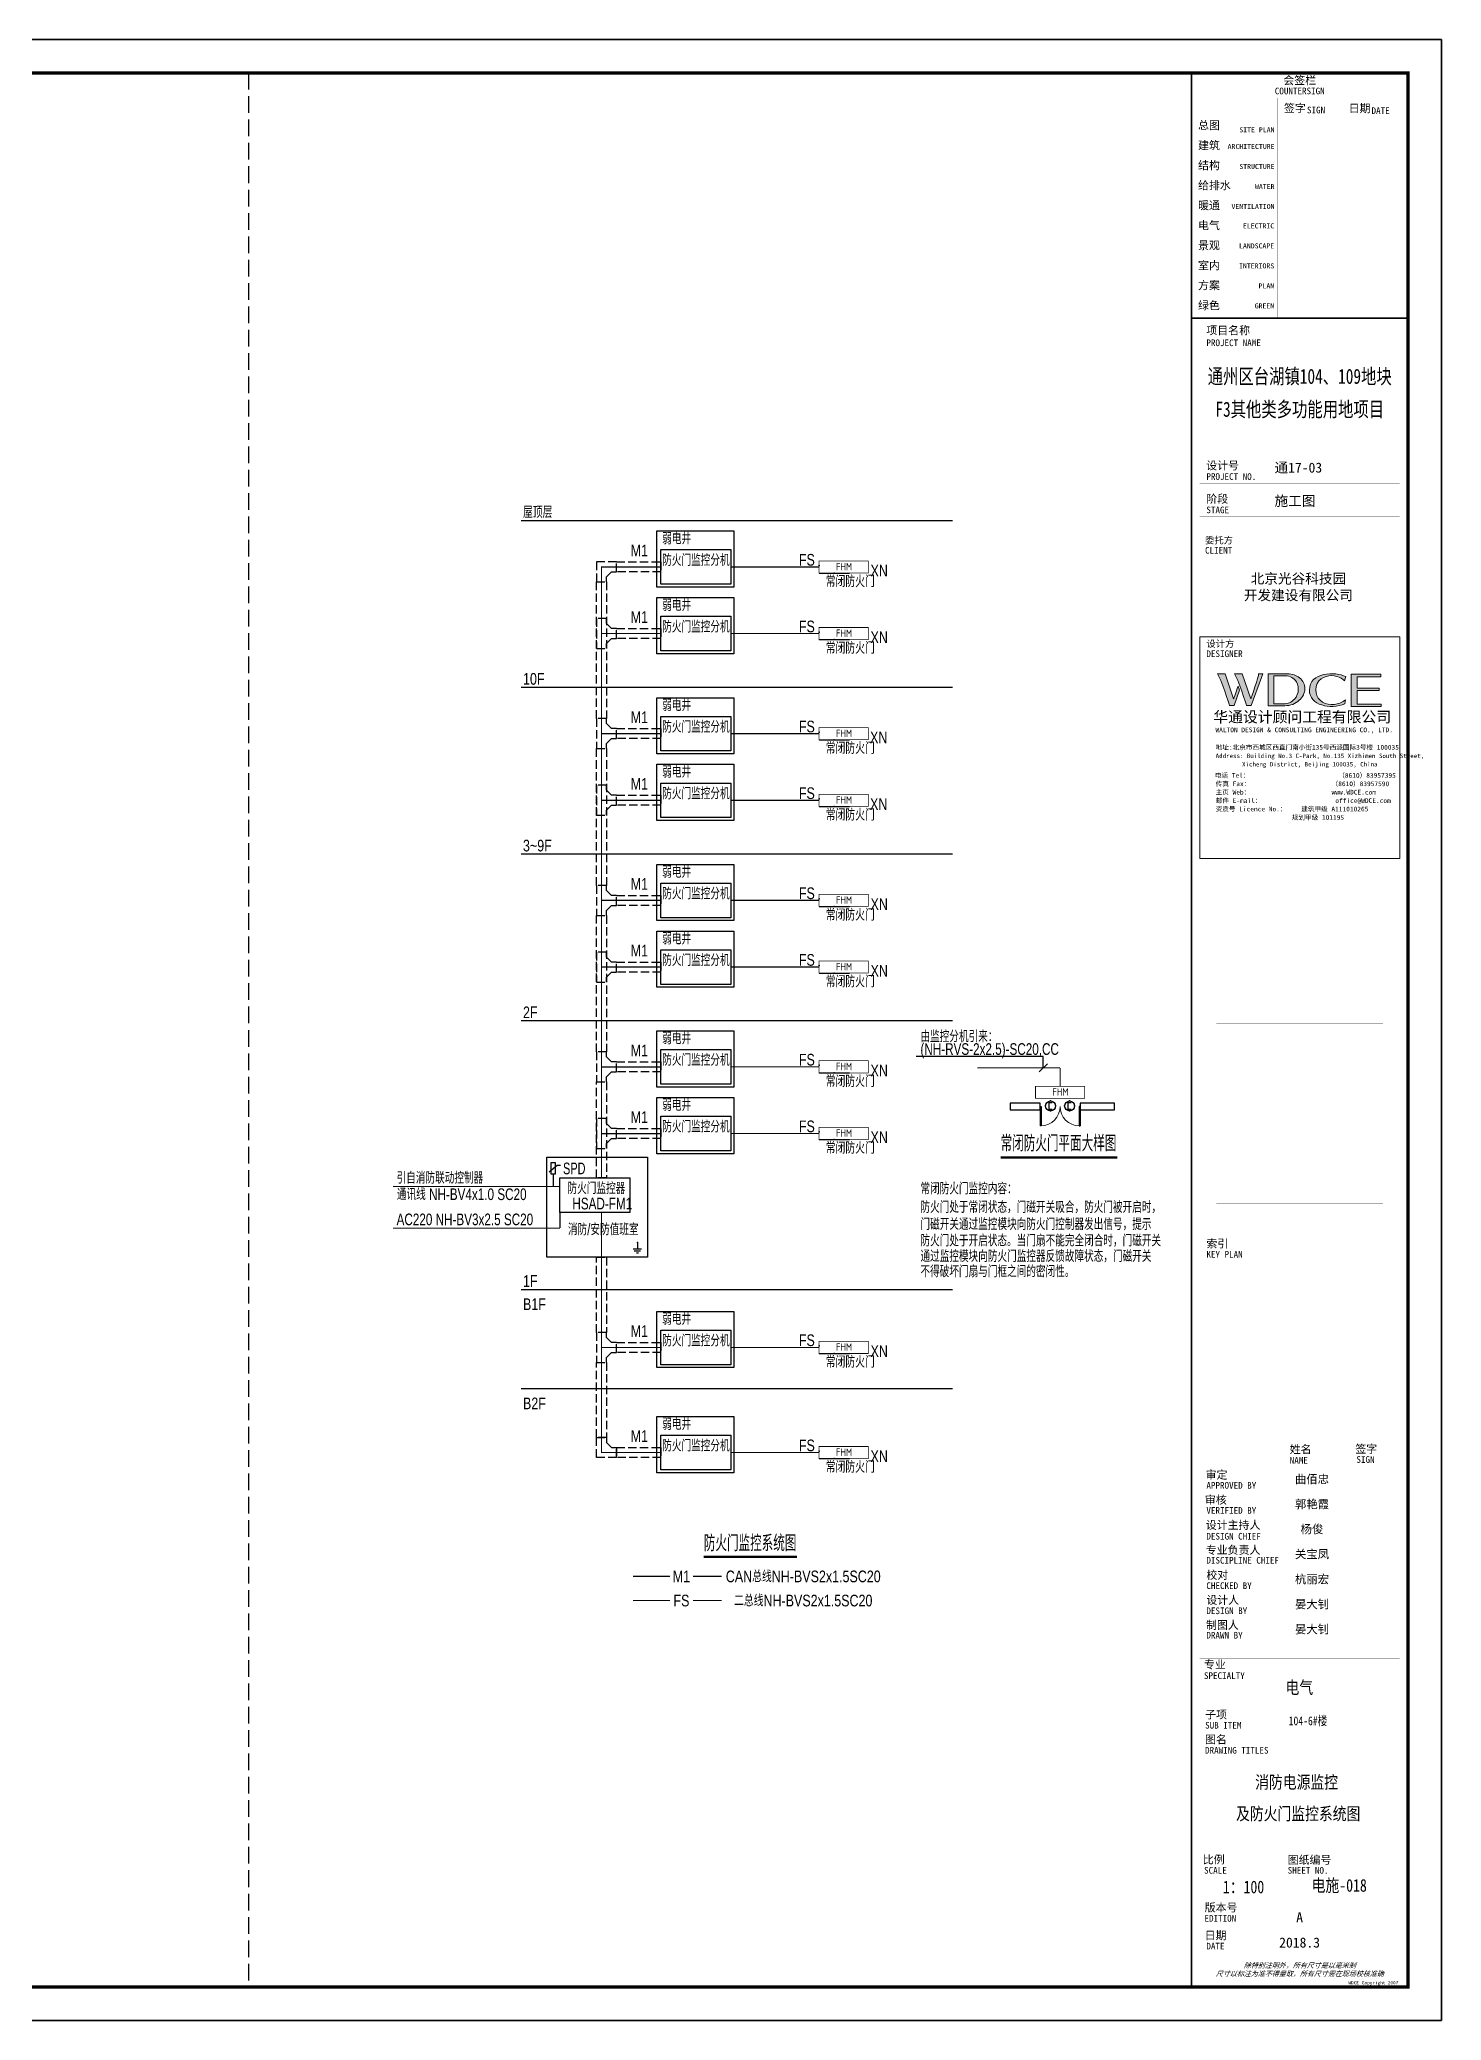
# Model space of a CAD drawing. Extents: x -54686 to 596156, y -555137 to 71395.
# Drawn here: x -12636 to 29414, y -555137 to -495737 of the extents above; entities that cross this region are included whole.
import ezdxf
from ezdxf.enums import TextEntityAlignment as Align

# ---------------------------------------------------------------- set-up
doc = ezdxf.new("R2010")
doc.units = 0
doc.header["$LTSCALE"] = 1000
doc.linetypes.add('CONTINOUS', pattern=[0])
doc.linetypes.add('DASH', pattern=[0.35, 0.25, -0.1])
doc.layers.get('0').update_dxf_attribs({"linetype": 'CONTINUOUS'})
doc.layers.get('Defpoints').update_dxf_attribs({"linetype": 'CONTINUOUS'})
for name, color, linetype in [('CABLETRAY', 4, 'DASH'), ('DIM-照明', 3, 'CONTINUOUS'), ('DIM-系统', 3, 'CONTINUOUS'), ('EQUIP-动力', 3, 'CONTINUOUS'), ('EQUIP-安防', 80, 'CONTINUOUS'), ('EQUIP-消防', 3, 'CONTINUOUS'), ('LAYER1', 7, 'CONTINOUS'), ('SHEET_TEXT', 7, 'CONTINUOUS'), ('TEL_SYMB', 3, 'CONTINUOUS'), ('TEL_TEXT', 3, 'CONTINUOUS'), ('TEL_TITLE', 6, 'CONTINUOUS'), ('WALL', 9, 'CONTINUOUS'), ('WINDOW', 4, 'CONTINUOUS'), ('WIRE', 4, 'CONTINUOUS'), ('WIRE-照明', 1, 'CONTINUOUS'), ('智能疏散灯', 3, 'CONTINOUS')]:
    doc.layers.add(name, color=color, linetype=linetype)
doc.styles.add('_COMPLEX', font='ROS', dxfattribs={"width": 0.6, "bigfont": 'JD'})
doc.styles.add('_HZTXT', font='ROS', dxfattribs={"width": 0.8, "bigfont": 'JD'})
doc.styles.add('_TEL_DIM', font='SIMPLEX', dxfattribs={"width": 0.8, "height": 3.5, "bigfont": 'HZTXT'})
doc.styles.add('H-图名', font='', dxfattribs={"width": 0.8, "height": 9})
doc.styles.add('hwxh', font='STXIHEI.TTF')
doc.styles.get("Standard").update_dxf_attribs({"font": 'GBENOR', "bigfont": 'GBCBIG'})
doc.styles.add('Y', font='ros.shx', dxfattribs={"width": 0.7, "bigfont": 'jd.shx'})
doc.styles.add('华文细黑', font='STXIHEI.TTF', dxfattribs={"height": 10})
doc.styles.get('H-图名').set_extended_font_data('SimSun')

# ---------------------------------------------------------------- blocks, each defined once
blk = doc.blocks.new('$equip$00002621')
for p, q in [((-0.19, 0.1), (-0.19, -0.1)), ((0.19, -0.1), (0.19, 0.1)), ((-0.19, -0.1), (0.19, -0.1))]:
    blk.add_line(p, q)
at = {"const_width": 0.04}
blk.add_lwpolyline([(-0.3, 0, 1), (0.3, 0, 1), (-0.3, 0, 0.702733)], format="xyb", dxfattribs=at)
blk.add_circle((0, 0), 0.3)
at = {"color": 1}
for p in [(-0.3, 0), (0, 0.3), (0.3, 0), (0, -0.3)]:
    blk.add_point(p, dxfattribs=at)
at = {"color": 7, "style": '_TEL_DIM', "flags": 1}
blk.add_attdef('A', text='', height=0.000025, dxfattribs=at).set_placement((0, 0), align=Align.MIDDLE_CENTER)
blk = doc.blocks.new('$equip$00001310')
for points in [[(0, 0), (0, -0.38)], [(-0.25, -0.38), (0.25, -0.38)], [(-0.19, -0.5), (0.19, -0.5)], [(-0.06, -0.63), (0.06, -0.63)]]:
    blk.add_lwpolyline(points)
blk.add_point((0, 0))
at = {"flags": 9}
blk.add_attdef('A', (0, 0), '', height=0.00002, dxfattribs=at)
blk = doc.blocks.new('WDCE Copyright200X')
at = {"const_width": 0.016}
blk.add_lwpolyline([(-10.6, 1.26, 1), (-11.4, 1.26, 1)], format="xyb", close=True, dxfattribs=at)
at = {"style": '华文细黑'}
for s, p in [('WDCE ', (-11.46, 0.5)), ('     Copyright ', (-3.51, 0.5))]:
    blk.add_text(s, height=1, dxfattribs=at).set_placement(p, align=Align.BOTTOM_RIGHT)
blk.add_text('c', height=0.6, dxfattribs=at).set_placement((-11.04, 1.35), align=Align.MIDDLE_CENTER)
blk.add_attdef('200X', text='', height=1, dxfattribs=at).set_placement((-0.45, 0.5), align=Align.BOTTOM_RIGHT)
blk = doc.blocks.new('logo2')
h = blk.add_hatch(color=7)
h.paths.add_polyline_path([(19.02, -7.36), (15.84, -7.36), (15.84, -3.97), (18.97, -3.97), (18.97, -4.24), (16.46, -4.24), (16.46, -5.45), (18.81, -5.45), (18.81, -5.69), (16.47, -5.69), (16.47, -7.12), (19.02, -7.12)])
edge = h.paths.add_edge_path()
edge.add_spline(control_points=[(15.26, -4.21), (15.26, -4.21), (15.13, -4.65), (15.13, -4.65), (15.13, -4.65), (14.62, -4.1), (13.73, -4.1), (13.04, -4.1), (12.07, -4.54), (12.08, -5.62), (12.08, -6.49), (12.77, -7.16), (13.73, -7.17), (14.66, -7.17), (15.23, -6.68), (15.23, -6.68), (15.23, -6.68), (15.16, -7.11), (15.16, -7.11), (13.63, -7.7), (11.42, -7.29), (11.41, -5.64), (11.4, -3.72), (14.16, -3.66), (15.26, -4.21)], knot_values=[0, 0, 0, 0, 1, 1, 1, 2, 2, 2, 3, 3, 3, 4, 4, 4, 5, 5, 5, 6, 6, 6, 7, 7, 7, 8, 8, 8, 8], degree=3, periodic=0)
edge = h.paths.add_edge_path(flags=16)
edge.add_spline(control_points=[(10.23, -5.57), (10.23, -5.16), (10.12, -4.83), (9.9, -4.58), (9.63, -4.27), (9.23, -4.12), (8.69, -4.12), (8.69, -4.12), (7.64, -4.12), (7.64, -4.12), (7.64, -4.12), (7.64, -7.1), (7.64, -7.1), (7.64, -7.1), (8.66, -7.1), (8.66, -7.1), (9.13, -7.1), (9.52, -6.93), (9.82, -6.6), (10.09, -6.31), (10.23, -5.96), (10.23, -5.57)], knot_values=[0, 0, 0, 0, 1, 1, 1, 2, 2, 2, 3, 3, 3, 4, 4, 4, 5, 5, 5, 6, 6, 6, 7, 7, 7, 7], degree=3, periodic=0)
edge = h.paths.add_edge_path()
edge.add_spline(control_points=[(10.92, -5.51), (10.92, -5.96), (10.72, -6.37), (10.34, -6.72), (9.92, -7.1), (9.41, -7.29), (8.82, -7.29), (8.82, -7.29), (7.03, -7.29), (7.03, -7.29), (7.03, -7.29), (7.03, -3.92), (7.03, -3.92), (7.03, -3.92), (9.1, -3.92), (9.1, -3.92), (9.59, -3.92), (10.01, -4.06), (10.36, -4.34), (10.73, -4.64), (10.92, -5.03), (10.92, -5.51)], knot_values=[0, 0, 0, 0, 1, 1, 1, 2, 2, 2, 3, 3, 3, 4, 4, 4, 5, 5, 5, 6, 6, 6, 7, 7, 7, 7], degree=3, periodic=0)
at = {"lineweight": 0}
blk.add_lwpolyline([(19.02, -7.36), (15.84, -7.36), (15.84, -3.97), (18.97, -3.97), (18.97, -4.24), (16.46, -4.24), (16.46, -5.45), (18.81, -5.45), (18.81, -5.69), (16.47, -5.69), (16.47, -7.12), (19.02, -7.12), (19.02, -7.36)], dxfattribs=at)
for points, knots in [([(10.92, -5.51), (10.92, -5.96), (10.72, -6.37), (10.34, -6.72), (9.92, -7.1), (9.41, -7.29), (8.82, -7.29), (8.82, -7.29), (7.03, -7.29), (7.03, -7.29), (7.03, -7.29), (7.03, -3.92), (7.03, -3.92), (7.03, -3.92), (9.1, -3.92), (9.1, -3.92), (9.59, -3.92), (10.01, -4.06), (10.36, -4.34), (10.73, -4.64), (10.92, -5.03), (10.92, -5.51)], [0, 0, 0, 0, 1, 1, 1, 2, 2, 2, 3, 3, 3, 4, 4, 4, 5, 5, 5, 6, 6, 6, 7, 7, 7, 7]), ([(10.23, -5.57), (10.23, -5.16), (10.12, -4.83), (9.9, -4.58), (9.63, -4.27), (9.23, -4.12), (8.69, -4.12), (8.69, -4.12), (7.64, -4.12), (7.64, -4.12), (7.64, -4.12), (7.64, -7.1), (7.64, -7.1), (7.64, -7.1), (8.66, -7.1), (8.66, -7.1), (9.13, -7.1), (9.52, -6.93), (9.82, -6.6), (10.09, -6.31), (10.23, -5.96), (10.23, -5.57)], [0, 0, 0, 0, 1, 1, 1, 2, 2, 2, 3, 3, 3, 4, 4, 4, 5, 5, 5, 6, 6, 6, 7, 7, 7, 7]), ([(15.26, -4.21), (15.26, -4.21), (15.13, -4.65), (15.13, -4.65), (15.13, -4.65), (14.62, -4.1), (13.73, -4.1), (13.04, -4.1), (12.07, -4.54), (12.08, -5.62), (12.08, -6.49), (12.77, -7.16), (13.73, -7.17), (14.66, -7.17), (15.23, -6.68), (15.23, -6.68), (15.23, -6.68), (15.16, -7.11), (15.16, -7.11), (13.63, -7.7), (11.42, -7.29), (11.41, -5.64), (11.4, -3.72), (14.16, -3.66), (15.26, -4.21)], [0, 0, 0, 0, 1, 1, 1, 2, 2, 2, 3, 3, 3, 4, 4, 4, 5, 5, 5, 6, 6, 6, 7, 7, 7, 8, 8, 8, 8])]:
    blk.add_open_spline(points, degree=3, knots=knots, dxfattribs=at)
blk = doc.blocks.new('logo1')
h = blk.add_hatch(color=8)
edge = h.paths.add_edge_path()
edge.add_spline(control_points=[(3.86, -5.21), (3.63, -5.88), (3.39, -6.56), (3.39, -6.56), (3.39, -6.56), (2.5, -3.91), (2.5, -3.91), (2.5, -3.91), (1.8, -3.91), (1.69, -3.91), (2.02, -4.39), (2.95, -7.27), (2.95, -7.27), (2.95, -7.27), (3.44, -7.27), (3.44, -7.27), (3.44, -7.27), (4.03, -5.66), (4.03, -5.66), (4.03, -5.66), (3.86, -5.21), (3.86, -5.21)], knot_values=[0, 0, 0, 0, 1, 1, 1, 2, 2, 2, 3, 3, 3, 4, 4, 4, 5, 5, 5, 6, 6, 6, 7, 7, 7, 7], degree=3, periodic=0)
h = blk.add_hatch(color=7)
edge = h.paths.add_edge_path()
edge.add_spline(control_points=[(6.04, -3.91), (6.09, -4.1), (5.2, -6.56), (5.2, -6.56), (5.2, -6.56), (4.3, -3.91), (4.3, -3.91), (4.3, -3.91), (3.6, -3.91), (3.49, -3.91), (3.82, -4.39), (4.75, -7.27), (4.75, -7.27), (4.75, -7.27), (5.24, -7.27), (5.24, -7.27), (5.24, -7.27), (6.33, -4.3), (6.33, -4.3), (6.33, -4.3), (6.48, -3.91), (6.48, -3.91), (6.48, -3.91), (6.21, -3.91), (6.04, -3.91)], knot_values=[0, 0, 0, 0, 1, 1, 1, 2, 2, 2, 3, 3, 3, 4, 4, 4, 5, 5, 5, 6, 6, 6, 7, 7, 7, 8, 8, 8, 8], degree=3, periodic=0)
at = {"color": 8, "lineweight": 0}
blk.add_open_spline([(3.86, -5.21), (3.63, -5.88), (3.39, -6.56), (3.39, -6.56), (3.39, -6.56), (2.5, -3.91), (2.5, -3.91), (2.5, -3.91), (1.8, -3.91), (1.69, -3.91), (2.02, -4.39), (2.95, -7.27), (2.95, -7.27), (2.95, -7.27), (3.44, -7.27), (3.44, -7.27), (3.44, -7.27), (4.03, -5.66), (4.03, -5.66), (4.03, -5.66), (3.86, -5.21), (3.86, -5.21)], degree=3, knots=[0, 0, 0, 0, 1, 1, 1, 2, 2, 2, 3, 3, 3, 4, 4, 4, 5, 5, 5, 6, 6, 6, 7, 7, 7, 7], dxfattribs=at)
at = {"lineweight": 0}
blk.add_open_spline([(6.04, -3.91), (6.09, -4.1), (5.2, -6.56), (5.2, -6.56), (5.2, -6.56), (4.3, -3.91), (4.3, -3.91), (4.3, -3.91), (3.6, -3.91), (3.49, -3.91), (3.82, -4.39), (4.75, -7.27), (4.75, -7.27), (4.75, -7.27), (5.24, -7.27), (5.24, -7.27), (5.24, -7.27), (6.33, -4.3), (6.33, -4.3), (6.33, -4.3), (6.48, -3.91), (6.48, -3.91), (6.48, -3.91), (6.21, -3.91), (6.04, -3.91)], degree=3, knots=[0, 0, 0, 0, 1, 1, 1, 2, 2, 2, 3, 3, 3, 4, 4, 4, 5, 5, 5, 6, 6, 6, 7, 7, 7, 8, 8, 8, 8], dxfattribs=at)
blk.add_blockref('logo2', (0, 0))
blk = doc.blocks.new('时间-logo')
at = {"layer": 'Defpoints', "lineweight": 0}
blk.add_lwpolyline([(0, -23.46), (-21.17, -23.46), (-21.17, 0), (0, 0), (0, -23.46)], dxfattribs=at)
blk.add_blockref('logo1', (-20.97, 0))
at = {"style": 'hwxh'}
for s, height, p in [('华通设计顾问工程有限公司 ', 1.15, (-19.73, -9.05)), ('WALTON DESIGN & CONSULTING ENGINEERING CO., LTD.', 0.5, (-19.5, -10.1)), ('Address: Building No.3 C-Park, No.135 Xizhimen South Street, ', 0.47, (-19.48, -12.83)), ('地址:北京市西城区西直门南小街135号西派国际3号楼 100035', 0.5, (-19.48, -11.94)), ('电话 Tel：                        （8610）83957395 ', 0.5, (-19.56, -14.91)), ('Xicheng District, Beijing 100035, China ', 0.47, (-16.69, -13.72)), ('传真 Fax：                      （8610）83957590 ', 0.5, (-19.48, -15.8)), ('主页 Web：                      www.WDCE.com ', 0.5, (-19.48, -16.69)), ('资质号 Licence No.：    建筑甲级 A111010265 ', 0.5, (-19.48, -18.47)), ('邮件 E-mail：                    office@WDCE.com ', 0.5, (-19.48, -17.58)), ('   规划甲级 101195', 0.5, (-12.6, -19.36))]:
    blk.add_text(s, height=height, dxfattribs=at).set_placement(p)
blk = doc.blocks.new('SDG AETH AE5H')
at = {"layer": 'DIM-系统'}
blk.add_lwpolyline([(-54686, 13482), (29414, 13482), (29414, -45918), (-54686, -45918)], close=True, dxfattribs=at)
blk = doc.blocks.new('$DorLib2D$00000002')
for p, q in [((-0.5, 0), (-0.5, 0.4875)), ((-0.475, 0.4875), (-0.5, 0.4875)), ((-0.475, 0), (-0.475, 0.4875)), ((0.475, 0), (0.475, 0.4875)), ((0.475, 0.4875), (0.5, 0.4875)), ((0.5, 0), (0.5, 0.4875)), ((-0.5, 0), (-0.475, 0)), ((0.5, 0), (0.475, 0))]:
    blk.add_line(p, q)
at = {"lineweight": 13}
for centre, start, end in [((-0.4875, 0), 0, 88.53072), ((0.4875, 0), 91.46928, 180)]:
    blk.add_arc(centre, 0.4875, start, end, dxfattribs=at)

msp = doc.modelspace()

# ---------------------------------------------------------------- linework, layer by layer
for p, q in [((2647, -529687), (2891, -529487)), ((2891, -529487), (2986, -529487))]:
    msp.add_line(p, q)
at = {"const_width": 50}
for points in [[(21914, -496737), (21914, -504087), (28414, -504087), (28414, -496737)], [(21914, -554137), (28414, -554137), (28414, -504087), (21914, -504087)]]:
    msp.add_lwpolyline(points, close=True, dxfattribs=at)
at = {"const_width": 5}
for points in [[(21914, -497487), (28414, -497487)], [(24499, -497487), (24499, -504087)], [(26504, -497487), (26504, -504087)], [(21914, -498087), (28414, -498087)], [(21914, -498687), (28414, -498687)], [(21914, -499287), (28414, -499287)], [(21914, -499887), (28414, -499887)], [(21914, -500487), (28414, -500487)], [(21914, -501087), (28414, -501087)], [(21914, -501687), (28414, -501687)], [(21914, -502287), (28414, -502287)], [(21914, -502887), (28414, -502887)], [(21914, -502887), (28414, -502887)], [(21914, -503487), (28414, -503487)], [(21914, -504087), (28414, -504087)], [(22164, -509050), (28164, -509050)], [(22164, -510050), (28164, -510050)], [(28164, -513352), (28164, -510525), (22164, -510525), (22164, -513352)], [(22164, -513352), (28164, -513352)], [(22164, -513645), (22164, -531354)], [(22164, -513645), (28164, -513645)], [(22164, -531354), (28164, -531354), (28164, -513645)], [(22664, -520301), (27664, -520301)], [(22664, -525254), (27664, -525254)], [(22664, -530652), (27664, -530652)], [(22164, -531354), (28164, -531354)], [(22164, -532363), (28164, -532363)], [(22164, -543811), (28164, -543811), (28164, -537811), (22164, -537811), (22164, -543811)], [(24664, -537811), (24664, -543811)], [(26414, -537811), (26414, -543811)], [(22164, -538561), (28164, -538561)], [(22164, -539311), (28164, -539311)], [(22164, -540061), (28164, -540061)], [(22164, -540811), (28164, -540811)], [(22164, -541561), (28164, -541561)], [(22164, -542311), (28164, -542311)], [(22164, -543061), (28164, -543061)], [(22164, -544287), (28164, -544287), (28164, -553137), (22164, -553137), (22164, -544287)], [(22164, -545787), (28164, -545787)], [(22164, -546537), (28164, -546537)], [(22164, -550137), (28164, -550137)], [(24664, -550137), (24664, -551537)], [(22164, -551537), (28164, -551537)], [(22164, -552337), (28164, -552337)]]:
    msp.add_lwpolyline(points, dxfattribs=at)
msp.add_lwpolyline([(2700, -529420), (2700, -529755), (2842, -529755), (2842, -529420)], close=True)
for p in [(10746, -511505), (11201, -511733), (10746, -513504), (11201, -513731), (10746, -516505), (11201, -516732), (10746, -518503), (11201, -518731), (10746, -521505), (11201, -521732), (10746, -523503), (11201, -523731), (10746, -526496), (11201, -526723), (10746, -528494), (11201, -528722), (10746, -534910), (11201, -535138), (10746, -538063), (11201, -538290)]:
    msp.add_point(p)
at = {"layer": 'CABLETRAY'}
for p, q in [((4670, -511401), (4070, -511401)), ((4070, -511401), (4070, -512001)), ((4670, -511701), (4670, -511401)), ((4670, -511401), (6001, -511401)), ((4670, -511701), (4670, -511401)), ((6001, -511401), (6001, -511701)), ((4070, -512001), (4370, -512001)), ((4070, -516100), (4070, -512001)), ((4070, -512001), (4370, -512001)), ((4370, -511851), (4520, -511701)), ((4370, -512001), (4370, -511851)), ((4370, -512001), (4370, -516100)), ((4520, -511701), (4670, -511701)), ((6001, -511701), (4670, -511701)), ((4070, -513099), (4070, -513999)), ((4370, -513099), (4070, -513099)), ((4370, -513249), (4370, -513099)), ((4520, -513399), (4370, -513249)), ((4370, -513849), (4520, -513699)), ((4670, -513399), (4520, -513399)), ((4520, -513699), (4670, -513699)), ((4670, -513699), (4670, -513399)), ((4670, -513399), (6001, -513399)), ((4670, -513699), (4670, -513399)), ((6001, -513699), (4670, -513699)), ((6001, -513399), (6001, -513699)), ((4070, -513999), (4370, -513999)), ((4370, -513999), (4370, -513849)), ((4070, -516100), (4070, -517000)), ((4370, -516100), (4070, -516100)), ((4370, -516100), (4070, -516100)), ((4370, -516250), (4370, -516100)), ((4520, -516400), (4370, -516250)), ((4370, -516850), (4520, -516700)), ((4670, -516400), (4520, -516400)), ((4520, -516700), (4670, -516700)), ((4670, -516700), (4670, -516400)), ((4670, -516400), (6001, -516400)), ((4670, -516700), (4670, -516400)), ((6001, -516700), (4670, -516700)), ((6001, -516400), (6001, -516700)), ((4070, -517000), (4370, -517000)), ((4070, -521100), (4070, -517000)), ((4070, -517000), (4370, -517000)), ((4370, -517000), (4370, -516850)), ((4370, -517000), (4370, -521100)), ((4070, -518099), (4070, -518999)), ((4370, -518099), (4070, -518099)), ((4370, -518249), (4370, -518099)), ((4520, -518399), (4370, -518249)), ((4670, -518399), (4520, -518399)), ((4670, -518699), (4670, -518399)), ((4670, -518399), (6001, -518399)), ((4670, -518699), (4670, -518399)), ((6001, -518399), (6001, -518699)), ((4070, -518999), (4370, -518999)), ((4370, -518849), (4520, -518699)), ((4370, -518999), (4370, -518849)), ((4520, -518699), (4670, -518699)), ((6001, -518699), (4670, -518699)), ((4070, -521100), (4070, -522000)), ((4370, -521100), (4070, -521100)), ((4370, -521100), (4070, -521100)), ((4370, -521250), (4370, -521100)), ((4520, -521400), (4370, -521250)), ((4670, -521400), (4520, -521400)), ((4670, -521700), (4670, -521400)), ((4670, -521400), (6001, -521400)), ((4670, -521700), (4670, -521400)), ((6001, -521400), (6001, -521700)), ((4070, -522000), (4370, -522000)), ((4070, -526091), (4070, -522000)), ((4070, -522000), (4370, -522000)), ((4370, -521850), (4520, -521700)), ((4370, -522000), (4370, -521850)), ((4370, -522000), (4370, -526091)), ((4520, -521700), (4670, -521700)), ((6001, -521700), (4670, -521700)), ((4070, -523099), (4070, -523999)), ((4370, -523099), (4070, -523099)), ((4370, -523249), (4370, -523099)), ((4520, -523399), (4370, -523249)), ((4370, -523849), (4520, -523699)), ((4370, -523999), (4370, -523849)), ((4670, -523399), (4520, -523399)), ((4520, -523699), (4670, -523699)), ((4670, -523699), (4670, -523399)), ((4670, -523399), (6001, -523399)), ((4670, -523699), (4670, -523399)), ((6001, -523699), (4670, -523699)), ((6001, -523399), (6001, -523699)), ((4070, -523999), (4370, -523999)), ((4070, -526091), (4070, -526991)), ((4370, -526091), (4070, -526091)), ((4370, -526091), (4070, -526091)), ((4370, -526241), (4370, -526091)), ((4520, -526391), (4370, -526241)), ((4370, -526841), (4520, -526691)), ((4370, -526991), (4370, -526841)), ((4670, -526391), (4520, -526391)), ((4520, -526691), (4670, -526691)), ((4670, -526691), (4670, -526391)), ((4670, -526391), (6001, -526391)), ((4670, -526691), (4670, -526391)), ((6001, -526691), (4670, -526691)), ((6001, -526391), (6001, -526691)), ((4070, -526991), (4370, -526991)), ((4070, -529869), (4070, -526991)), ((4070, -526991), (4370, -526991)), ((4370, -526991), (4370, -529869)), ((4070, -528090), (4070, -528990)), ((4370, -528090), (4070, -528090)), ((4370, -528240), (4370, -528090)), ((4520, -528390), (4370, -528240)), ((4670, -528390), (4520, -528390)), ((4670, -528690), (4670, -528390)), ((4670, -528390), (6001, -528390)), ((4670, -528690), (4670, -528390)), ((6001, -528390), (6001, -528690)), ((4070, -528990), (4370, -528990)), ((4370, -528840), (4520, -528690)), ((4370, -528990), (4370, -528840)), ((4520, -528690), (4670, -528690)), ((6001, -528690), (4670, -528690)), ((4370, -529869), (4070, -529869)), ((4070, -532253), (4370, -532253)), ((4070, -534506), (4070, -532253)), ((4370, -532253), (4370, -534506)), ((4070, -534506), (4070, -535406)), ((4370, -534506), (4070, -534506)), ((4370, -534506), (4070, -534506)), ((4370, -534656), (4370, -534506)), ((4520, -534806), (4370, -534656)), ((4370, -535256), (4520, -535106)), ((4670, -534806), (4520, -534806)), ((4520, -535106), (4670, -535106)), ((4670, -535106), (4670, -534806)), ((4670, -534806), (6001, -534806)), ((4670, -535106), (4670, -534806)), ((6001, -535106), (4670, -535106)), ((6001, -534806), (6001, -535106)), ((4070, -535406), (4370, -535406)), ((4070, -535406), (4370, -535406)), ((4070, -537658), (4070, -535406)), ((4370, -535406), (4370, -535256)), ((4370, -535406), (4370, -537658)), ((4070, -538258), (4070, -537658)), ((4070, -537658), (4370, -537658)), ((4370, -537658), (4070, -537658)), ((4370, -537658), (4370, -537808)), ((4370, -537808), (4520, -537958)), ((4520, -537958), (4670, -537958)), ((4670, -538258), (4670, -537958)), ((4670, -537958), (6001, -537958)), ((4670, -537958), (4670, -538258)), ((6001, -537958), (6001, -538258)), ((4670, -538258), (4070, -538258)), ((6001, -538258), (4670, -538258))]:
    msp.add_line(p, q, dxfattribs=at)
at = {"layer": 'DIM-照明'}
msp.add_line((17348, -526696), (17595, -526449), dxfattribs=at)
for points in [[(17471, -526231), (13659, -526231)], [(17471, -526572), (17471, -526231)]]:
    msp.add_lwpolyline(points, dxfattribs=at)
at = {"layer": 'EQUIP-消防', "ltscale": 10}
for p, q in [((10746, -511733), (11656, -511733)), ((10746, -513731), (11656, -513731)), ((10746, -516732), (11656, -516732)), ((10746, -518731), (11656, -518731)), ((10746, -521732), (11656, -521732)), ((10746, -523731), (11656, -523731)), ((10746, -526723), (11656, -526723)), ((10746, -528722), (11656, -528722)), ((10746, -535138), (11656, -535138)), ((10746, -538290), (11656, -538290))]:
    msp.add_line(p, q, dxfattribs=at)
at = {"layer": 'EQUIP-消防', "ltscale": 10, "const_width": 22.4}
for points in [[(10746, -511369), (10746, -511733), (12224, -511733), (12224, -511369), (10746, -511369), (10746, -511733)], [(10746, -513367), (10746, -513731), (12224, -513731), (12224, -513367), (10746, -513367), (10746, -513731)], [(10746, -516368), (10746, -516732), (12224, -516732), (12224, -516368), (10746, -516368), (10746, -516732)], [(10746, -518367), (10746, -518731), (12224, -518731), (12224, -518367), (10746, -518367), (10746, -518731)], [(10746, -521368), (10746, -521732), (12224, -521732), (12224, -521368), (10746, -521368), (10746, -521732)], [(10746, -523367), (10746, -523731), (12224, -523731), (12224, -523367), (10746, -523367), (10746, -523731)], [(10746, -526359), (10746, -526723), (12224, -526723), (12224, -526359), (10746, -526359), (10746, -526723)], [(17237, -527123), (17237, -527487), (18715, -527487), (18715, -527123), (17237, -527123), (17237, -527487)], [(10746, -528358), (10746, -528722), (12224, -528722), (12224, -528358), (10746, -528358), (10746, -528722)], [(10746, -534774), (10746, -535138), (12224, -535138), (12224, -534774), (10746, -534774), (10746, -535138)], [(10746, -537926), (10746, -538290), (12224, -538290), (12224, -537926), (10746, -537926), (10746, -538290)]]:
    msp.add_lwpolyline(points, dxfattribs=at)
at = {"layer": 'LAYER1', "linetype": 'DASH', "ltscale": 2}
msp.add_line((-6366, -496737), (-6366, -554137), dxfattribs=at)
at = {"layer": 'TEL_SYMB', "const_width": 70}
for points in [[(16191, -529263), (19695, -529263)], [(7288, -541240), (10085, -541240)]]:
    msp.add_lwpolyline(points, dxfattribs=at)
at = {"layer": 'TEL_TITLE', "color": 6}
msp.add_lwpolyline([(-54686, -555137), (29414, -555137), (29414, -495737), (-54686, -495737)], close=True, dxfattribs=at)
at = {"layer": 'TEL_TITLE', "color": 6, "const_width": 100}
msp.add_lwpolyline([(-52186, -554137), (28414, -554137), (28414, -496737), (-52186, -496737)], close=True, dxfattribs=at)
at = {"layer": 'WALL'}
for p, q in [((17376, -527629), (16478, -527629)), ((16478, -527629), (16478, -527829)), ((16478, -527829), (17376, -527829)), ((17376, -527829), (17376, -527629)), ((19610, -527629), (18576, -527629)), ((18576, -527629), (18576, -527829)), ((18576, -527829), (19610, -527829)), ((19610, -527829), (19610, -527629))]:
    msp.add_line(p, q, dxfattribs=at)
at = {"layer": 'WIRE'}
for p, q in [((1814, -510158), (14749, -510158)), ((1814, -515158), (14749, -515158)), ((1814, -520157), (14749, -520157)), ((1814, -525157), (14749, -525157)), ((1814, -533214), (14749, -533214)), ((1814, -536189), (14749, -536189))]:
    msp.add_line(p, q, dxfattribs=at)
at = {"layer": 'WIRE-照明', "linetype": 'ByBlock'}
msp.add_line((2771, -529755), (2771, -530132), dxfattribs=at)
at = {"layer": 'WIRE-照明', "linetype": 'Continuous', "const_width": 35}
for points in [[(6001, -511551), (4220, -511551), (4220, -529869)], [(8098, -511551), (10746, -511551)], [(4220, -513549), (6001, -513549)], [(8098, -513549), (10746, -513549)], [(4220, -516550), (6001, -516550)], [(8098, -516550), (10746, -516550)], [(4220, -518549), (6001, -518549)], [(8098, -518549), (10746, -518549)], [(4220, -521550), (6001, -521550)], [(8098, -521550), (10746, -521550)], [(4220, -523549), (6001, -523549)], [(8098, -523549), (10746, -523549)], [(4220, -526545), (6001, -526545)], [(8098, -526541), (10746, -526541)], [(17976, -526572), (15496, -526572)], [(17976, -527123), (17976, -526572)], [(4220, -528544), (6001, -528544)], [(8098, -528540), (10746, -528540)], [(-2040, -530132), (2973, -530132)], [(2973, -530908), (2973, -531379)], [(4220, -530908), (4220, -538108), (6001, -538108)], [(-2040, -531379), (2973, -531379)], [(4220, -534959), (6001, -534959)], [(8098, -534956), (10746, -534956)], [(8098, -538108), (10746, -538108)], [(5161, -541823), (6270, -541823)], [(6964, -541823), (7822, -541823)], [(5161, -542547), (6270, -542547)], [(6964, -542547), (7822, -542547)]]:
    msp.add_lwpolyline(points, dxfattribs=at)
at = {"layer": '智能疏散灯', "color": 3}
for points in [[(5880, -510471), (8192, -510471), (8192, -512158), (5880, -512158)], [(6001, -511031), (8098, -511031), (8098, -512070), (6001, -512070)], [(5880, -512470), (8192, -512470), (8192, -514157), (5880, -514157)], [(6001, -513030), (8098, -513030), (8098, -514068), (6001, -514068)], [(5880, -515471), (8192, -515471), (8192, -517158), (5880, -517158)], [(6001, -516031), (8098, -516031), (8098, -517070), (6001, -517070)], [(5880, -517469), (8192, -517469), (8192, -519156), (5880, -519156)], [(6001, -518030), (8098, -518030), (8098, -519068), (6001, -519068)], [(5880, -520471), (8192, -520471), (8192, -522158), (5880, -522158)], [(6001, -521031), (8098, -521031), (8098, -522069), (6001, -522069)], [(5880, -522469), (8192, -522469), (8192, -524156), (5880, -524156)], [(6001, -523029), (8098, -523029), (8098, -524068), (6001, -524068)], [(5880, -525462), (8192, -525462), (8192, -527149), (5880, -527149)], [(6001, -526022), (8098, -526022), (8098, -527061), (6001, -527061)], [(5880, -527460), (8192, -527460), (8192, -529147), (5880, -529147)], [(6001, -528020), (8098, -528020), (8098, -529059), (6001, -529059)], [(2582, -529251), (5598, -529251), (5598, -532253), (2582, -532253)], [(2973, -529869), (5070, -529869), (5070, -530908), (2973, -530908)], [(5880, -533876), (8192, -533876), (8192, -535563), (5880, -535563)], [(6001, -534436), (8098, -534436), (8098, -535475), (6001, -535475)], [(5880, -537029), (8192, -537029), (8192, -538716), (5880, -538716)], [(6001, -537589), (8098, -537589), (8098, -538628), (6001, -538628)]]:
    msp.add_lwpolyline(points, close=True, dxfattribs=at)

# ---------------------------------------------------------------- block references
at = {"ltscale": 0.001, "xscale": 283.4689937531525, "yscale": 283.4689937531525, "zscale": 283.4689937531525}
msp.add_blockref('时间-logo', (28164, -513645), dxfattribs=at)
at = {"xscale": 100, "yscale": 100, "zscale": 100}
msp.add_blockref('WDCE Copyright200X', (28164, -554137), dxfattribs=at).add_auto_attribs({'200X': '2007'})
at = {"layer": 'DIM-系统'}
msp.add_blockref('SDG AETH AE5H', (0, -509219), dxfattribs=at)
at = {"layer": 'EQUIP-动力', "linetype": 'ByBlock', "xscale": 500, "yscale": 500, "zscale": 500}
msp.add_blockref('$equip$00001310', (5295, -531807), dxfattribs=at)
at = {"layer": 'EQUIP-安防', "xscale": 500, "yscale": 500, "zscale": 500, "rotation": 270}
for p in [(17690, -527715), (18262, -527715)]:
    msp.add_blockref('$equip$00002621', p, dxfattribs=at)
at = {"layer": 'WINDOW', "xscale": 1200, "yscale": -1200, "zscale": 1200}
msp.add_blockref('$DorLib2D$00000002', (17976, -527729), dxfattribs=at)

# ---------------------------------------------------------------- texts
at = {"style": '华文细黑'}
for s, height, p in [('COUNTERSIGN', 200, (25164, -497177)), ('会签栏', 240, (25164, -496837))]:
    msp.add_text(s, height=height, dxfattribs=at).set_placement(p, align=Align.TOP_CENTER)
for s, height, p in [('签字', 240, (24691, -497674)), ('SIGN', 200, (25382, -497748)), ('日期', 240, (26634, -497679)), ('DATE', 200, (27318, -497767)), ('总图', 240, (22114, -498187)), ('建筑', 240, (22114, -498787)), ('结构', 240, (22114, -499387)), ('给排水', 240, (22114, -499987)), ('暖通', 240, (22114, -500587)), ('电气', 240, (22114, -501187)), ('景观', 240, (22114, -501787)), ('室内', 240, (22114, -502387)), ('方案', 240, (22114, -502987)), ('绿色', 240, (22114, -503587)), ('项目名称', 240, (22364, -504337)), ('PROJECT NAME', 200, (22364, -504729)), ('设计号', 240, (22359, -508389)), ('PROJECT NO.', 200, (22364, -508740)), ('阶段', 240, (22364, -509390)), ('STAGE', 200, (22364, -509740)), ('委托方', 200, (22324, -510651)), ('CLIENT', 200, (22324, -510951)), ('设计方', 200, (22364, -513754)), ('DESIGNER', 200, (22364, -514054)), ('KEY PLAN', 200, (22364, -532063)), ('索引', 240, (22364, -531723)), ('姓名', 240, (24863, -537890)), ('签字', 240, (26833, -537880)), ('审定', 240, (22341, -538656)), ('NAME', 200, (24864, -538241)), ('SIGN', 200, (26864, -538217)), ('APPROVED BY', 200, (22364, -538993)), ('审核', 240, (22318, -539408)), ('VERIFIED BY', 200, (22364, -539745)), ('设计主持人', 240, (22346, -540161)), ('DESIGN CHIEF', 200, (22364, -540518)), ('专业负责人', 240, (22347, -540911)), ('校对', 240, (22364, -541661)), ('DISCIPLINE CHIEF', 200, (22364, -541239)), ('CHECKED BY', 200, (22364, -542000)), ('设计人', 240, (22364, -542411)), ('DESIGN BY', 200, (22364, -542754)), ('制图人', 240, (22353, -543161)), ('DRAWN BY', 200, (22364, -543487)), ('SPECIALTY', 200, (22291, -544699)), ('专业', 240, (22291, -544344)), ('子项', 240, (22326, -545845)), ('SUB ITEM', 200, (22326, -546187)), ('DRAWING TITLES', 200, (22323, -546937)), ('图名', 240, (22323, -546596)), ('比例', 240, (22258, -550195)), ('SCALE', 200, (22295, -550537)), ('SHEET NO.', 200, (24803, -550537)), ('图纸编号', 240, (24803, -550205)), ('版本号', 240, (22313, -551634)), ('EDITION', 200, (22307, -551976)), ('日期', 240, (22313, -552469)), ('DATE', 200, (22364, -552811))]:
    msp.add_text(s, height=height, dxfattribs=at).set_placement(p, align=Align.TOP_LEFT)
for s, p in [('SITE PLAN', (24408, -498367)), ('ARCHITECTURE', (24408, -498867)), ('STRUCTURE', (24408, -499467)), ('WATER', (24408, -500067)), ('VENTILATION', (24408, -500667)), ('ELECTRIC', (24399, -501248)), ('LANDSCAPE', (24399, -501848)), ('INTERIORS', (24399, -502448)), ('PLAN', (24399, -503048)), ('GREEN', (24399, -503648))]:
    msp.add_text(s, height=150, dxfattribs=at).set_placement(p, align=Align.TOP_RIGHT)
at = {"color": 4, "style": '华文细黑', "width": 0.75}
for s, p in [('通州区台湖镇104、109地块', (25164, -506059)), ('F3其他类多功能用地项目', (25164, -507046))]:
    msp.add_text(s, height=450, dxfattribs=at).set_placement(p, align=Align.CENTER)
at = {"color": 4, "style": '华文细黑'}
for s, p in [('A', (25160, -552196)), ('2018.3', (25160, -552953))]:
    msp.add_text(s, height=300, dxfattribs=at).set_placement(p, align=Align.CENTER)
at = {"style": '华文细黑', "oblique": 20}
for s, p in [('除特别注明外，所有尺寸是以毫米制', (25164, -553487)), ('尺寸以标注为准不得量取，所有尺寸需在现场校核准确', (25164, -553737))]:
    msp.add_text(s, height=150, dxfattribs=at).set_placement(p, align=Align.MIDDLE_CENTER)
at = {"color": 4, "ltscale": 0.001, "char_height": 300, "width": 5848.95, "style": '华文细黑'}
for s, insert, attachment_point in [('通17-03', (24407, -508586), 4), ('施工图', (24407, -509586), 4), ('北京光谷科技园\\P开发建设有限公司', (25124, -512166), 5)]:
    msp.add_mtext(s, dxfattribs=dict(at, insert=insert, attachment_point=attachment_point))
at = {"color": 7, "style": '_TEL_DIM', "flags": 1}
for tag, p in [('REMARK', (11201, -511733)), ('A', (11201, -511733)), ('REMARK', (11201, -513731)), ('A', (11201, -513731)), ('REMARK', (11201, -516732)), ('A', (11201, -516732)), ('REMARK', (11201, -518731)), ('A', (11201, -518731)), ('REMARK', (11201, -521732)), ('A', (11201, -521732)), ('REMARK', (11201, -523731)), ('A', (11201, -523731)), ('REMARK', (11201, -526723)), ('A', (11201, -526723)), ('REMARK', (11201, -528722)), ('A', (11201, -528722)), ('REMARK', (11201, -535138)), ('A', (11201, -535138)), ('REMARK', (11201, -538290)), ('A', (11201, -538290))]:
    msp.add_attdef(tag, text='', height=0.02, dxfattribs=at).set_placement(p, align=Align.MIDDLE_CENTER)
at = {"color": 7, "flags": 1}
for p in [(11201, -511733), (11201, -513731), (11201, -516732), (11201, -518731), (11201, -521732), (11201, -523731), (11201, -526723), (11201, -528722), (11201, -535138), (11201, -538290)]:
    msp.add_attdef('A', text='防火门磁释放器1', height=0.014, dxfattribs=at).set_placement(p, align=Align.MIDDLE_CENTER)
at = {"layer": 'EQUIP-消防', "ltscale": 10}
for p in [(11494, -511541), (11494, -513539), (11494, -516540), (11494, -518539), (11494, -521540), (11494, -523539), (11494, -526531), (17985, -527295), (11494, -528530), (11494, -534945), (11494, -538098)]:
    msp.add_attdef('FHM', text='RD', height=224, dxfattribs=at).set_placement(p, align=Align.MIDDLE_CENTER)
at = {"layer": 'SHEET_TEXT', "style": '华文细黑'}
for tag, p in [('曲佰忠', (25532, -538782)), ('郭艳霞', (25532, -539532)), ('杨俊', (25532, -540282)), ('关宝凤', (25532, -541032)), ('杭丽宏', (25532, -541782)), ('晏大钊', (25532, -542532)), ('晏大钊', (25532, -543282))]:
    msp.add_attdef(tag, text='', height=250, dxfattribs=at).set_placement(p, align=Align.TOP_CENTER)
at = {"layer": 'TEL_SYMB', "color": 7}
for s, p in [('常闭防火门平面大样图', (16191, -529080)), ('防火门监控系统图', (7288, -541068))]:
    msp.add_text(s, height=482.3, dxfattribs=at).set_placement(p)
at = {"layer": 'TEL_TEXT', "width": 0.8}
for s, height, style, p in [('屋顶层', 350, '_HZTXT', (1864, -510082)), ('10F', 350, '_HZTXT', (1864, -515082)), ('3~9F', 350, '_HZTXT', (1864, -520082)), ('2F', 350, '_HZTXT', (1864, -525082)), ('1F', 350, '_HZTXT', (1864, -533139)), ('B1F', 350, '_HZTXT', (1864, -533835)), ('B2F', 350, '_HZTXT', (1864, -536810)), ('电气', 379.7, 'H-图名', (24737, -545342)), ('104-6#楼', 265.8, 'H-图名', (24833, -546286)), ('消防电源监控', 379.7, 'H-图名', (23827, -548182)), ('及防火门监控系统图', 379.7, 'H-图名', (23253, -549128)), ('1：100', 379.7, 'H-图名', (22858, -551325)), ('电施-018', 379.7, 'H-图名', (25522, -551278))]:
    msp.add_text(s, height=height, dxfattribs=dict(at, style=style)).set_placement(p)
at = {"layer": 'TEL_TEXT', "color": 7, "style": 'Y', "width": 0.75}
for s, p in [('弱电井', (6041, -510873)), ('防火门监控分机', (6041, -511520)), ('弱电井', (6041, -512872)), ('防火门监控分机', (6041, -513518)), ('弱电井', (6041, -515873)), ('防火门监控分机', (6041, -516520)), ('弱电井', (6041, -517872)), ('防火门监控分机', (6041, -518518)), ('弱电井', (6041, -520873)), ('防火门监控分机', (6041, -521519)), ('弱电井', (6041, -522872)), ('防火门监控分机', (6041, -523518)), ('弱电井', (6041, -525864)), ('由监控分机引来：', (13786, -525804)), ('防火门监控分机', (6041, -526510)), ('(NH-RVS-2x2.5)-SC20,CC', (13786, -526183)), ('弱电井', (6041, -527863)), ('防火门监控分机', (6041, -528509)), ('引自消防联动控制器', (-1928, -530045)), ('通讯线 NH-BV4x1.0 SC20', (-1919, -530537)), ('防火门监控器', (3199, -530358)), ('常闭防火门监控内容：', (13786, -530368)), ('AC220 NH-BV3x2.5 SC20', (-1928, -531292)), ('HSAD-FM1', (3345, -530817)), ('防火门处于常闭状态，门磁开关吸合，防火门被开启时，', (13786, -530923)), ('消防/安防值班室', (3211, -531591)), ('防火门处于开启状态。当门扇不能完全闭合时，门磁开关', (13786, -531927)), ('门磁开关通过监控模块向防火门控制器发出信号，提示', (13786, -531434)), ('通过监控模块向防火门监控器反馈故障状态，门磁开关', (13786, -532394)), ('不得破坏门扇与门框之间的密闭性。', (13786, -532851)), ('弱电井', (6041, -534278)), ('防火门监控分机', (6041, -534925)), ('弱电井', (6041, -537431)), ('防火门监控分机', (6041, -538077))]:
    msp.add_text(s, height=350, dxfattribs=at).set_placement(p)
at = {"layer": 'TEL_TEXT', "style": '_HZTXT', "width": 0.8}
for s, p in [('M1', (5355, -511059)), ('FS', (10379, -511336)), ('M1', (5355, -513057)), ('FS', (10379, -513335)), ('M1', (5355, -516059)), ('FS', (10379, -516336)), ('M1', (5355, -518057)), ('FS', (10379, -518335)), ('M1', (5355, -521058)), ('FS', (10379, -521336)), ('M1', (5355, -523057)), ('FS', (10379, -523335)), ('M1', (5355, -526053)), ('FS', (10379, -526327)), ('M1', (5355, -528052)), ('FS', (10379, -528326)), ('M1', (5355, -534467)), ('FS', (10379, -534741)), ('M1', (5355, -537616)), ('FS', (10379, -537894)), ('M1', (6617, -541823)), ('CAN总线NH-BVS2x1.5SC20', (10271, -541823)), ('FS', (6617, -542547)), ('二总线NH-BVS2x1.5SC20', (10271, -542547))]:
    msp.add_text(s, height=350, dxfattribs=at).set_placement(p, align=Align.MIDDLE_CENTER)
at = {"layer": 'TEL_TEXT', "ltscale": 2, "style": '_COMPLEX', "width": 0.7}
msp.add_text('SPD', height=350, dxfattribs=at).set_placement((3065, -529763))
at = {"layer": 'TEL_TEXT', "style": '_HZTXT', "width": 0.8}
for tag, p in [('常闭防火门', (11681, -511982)), ('XN', (12549, -511662)), ('常闭防火门', (11681, -513981)), ('XN', (12549, -513660)), ('常闭防火门', (11681, -516982)), ('XN', (12534, -516661)), ('XN', (12534, -518660)), ('常闭防火门', (11681, -518981)), ('XN', (12549, -521661)), ('常闭防火门', (11681, -521982)), ('常闭防火门', (11681, -523981)), ('XN', (12549, -523660)), ('常闭防火门', (11681, -526973)), ('XN', (12549, -526652)), ('XN', (12549, -528651)), ('常闭防火门', (11681, -528972)), ('常闭防火门', (11681, -535387)), ('XN', (12549, -535066)), ('XN', (12549, -538219)), ('常闭防火门', (11681, -538540))]:
    msp.add_attdef(tag, text='RD', height=350, dxfattribs=at).set_placement(p, align=Align.MIDDLE_CENTER)

doc.saveas('drawing.dxf')
